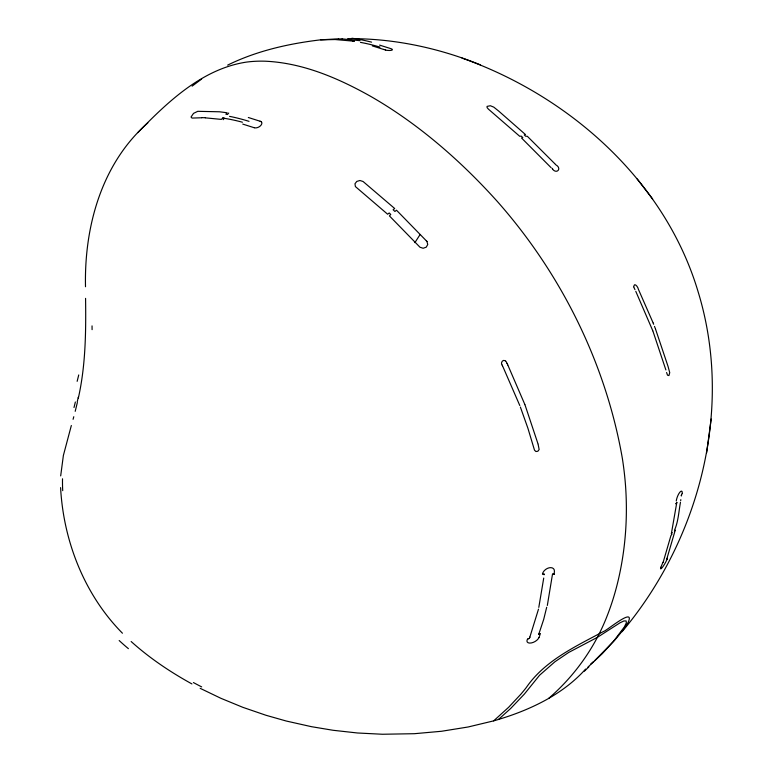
<?xml version="1.0" encoding="UTF-8"?>
<svg xmlns="http://www.w3.org/2000/svg" width="773" height="773" viewBox="0 0 773 773"><rect width="100%" height="100%" fill="white"/><g stroke="black" fill="none" stroke-linecap="round" stroke-linejoin="round"><path stroke-width="1.16" d="M622.004 631.773C699.652 539.593 733.886 408.569 698.174 291.972C665.128 180.766 569.392 96.084 462.032 58.081M60.681 475.897L63.376 455.481L71.338 425.517M544.095 574.523L544.144 574.02L542.897 574.059M544.115 574.262L544.066 574.764M554.115 574.3L554.415 571.353A6.725 4.474 -35.8 0 0 549.11 567.807A6.725 4.474 -35.8 0 0 542.424 574.107M543.728 578.059L538.81 607.375M552.511 574.126L547.332 605.462M681.284 495.928L682.028 493.763M681.4 494.962L681.322 495.648M676.819 502.363L671.331 533.872L672.317 532.655M680.82 499.658L680.675 500.74M706.638 452.852L711.179 419.014M680.462 502.363C678.771 511.446 678.336 521.263 674.723 529.689M78.353 398.027C85.687 365.349 86.016 331.685 85.571 298.368M77.319 402.685L75.203 411.342M674.394 531.119L675.264 530.133L667.35 557.101M73.783 416.724L73.077 419.314M663.07 562.551L670.935 535.592L671.911 534.394M667.118 557.739L666.703 558.898M660.896 567.208L662.722 562.831M538.742 634.333L543.699 619.395L546.695 607.249M667.109 558.927L667.234 558.367M529.437 638.14L529.853 637.068L529.65 637.609M529.891 636.962L538.51 609.124M539.013 637.58L540.375 633.531M676.462 502.981L676.162 503.494M419.884 234.866L414.888 242.645M223.184 119.68L224.392 118.201L222.692 117.931L221.465 119.409L205.309 117.844M228.711 113.042L227.484 114.491L225.871 114.23L227.146 112.781L219.493 111.785L197.772 111.322L193.53 113.37L191.037 117.013L192.013 118.076L201.695 117.767M520.538 694.55L508.586 707.334L493.647 720.871L468.129 726.987L441.538 731.268L414.347 733.703L382.413 734.253L357.522 732.988L333.086 730.282L311.403 726.668L286.213 721.016L266.018 715.286L242.828 707.324L220.875 698.29L200.168 688.328M585.615 669.07L585.461 669.244A204.372 117.998 0 0 1 548.84 698.328A204.372 117.998 0 0 1 498.44 719.431M137.816 132.647C167.567 102.007 202.004 69.077 245.92 62.178A274.318 158.378 60 0 1 265.216 61.202C302.465 62.855 337.646 77.899 369.784 95.862A420.628 242.848 60 0 1 497.329 201.463C561.13 273.584 605.81 363.397 622.352 458.37A296.909 171.422 60 0 1 625.628 487.077C627.86 519.91 625.115 553.11 617.047 585.016A456.205 263.39 60 0 1 607.327 615.443C595.075 647.359 574.639 675.95 548.791 698.29M584.378 671.186L588.862 666.877M147.846 122.897C101.495 163.518 84.16 226.866 85.503 286.744M595.123 660.171L614.777 640.141A525.205 303.171 60 0 0 620.429 633.261C623.173 629.705 625.966 626.159 628.227 622.265C635.329 606.341 606.322 631.077 603.5 631.483C575.576 646.47 544.646 660.673 526.191 687.67A525.205 303.287 60 0 1 520.548 694.56M593.693 661.456L590.804 663.978M587.944 667.118L602.312 653.658L613.501 641.329L624.265 627.087L626.352 622.903L626.12 620.932L623.879 620.98L620.023 622.787L597.365 637.367L568.638 652.48L554.937 661.756L539.583 675.225L524.345 694.106L510.644 708.512L498.469 719.47L493.647 720.871M192.11 86.151L201.647 79.039M227.629 65.116C256.694 50.854 288.542 43.665 320.524 39.848L338.448 38.814M527.882 638.817L527.186 639.793A6.696 3.44 -28.6 0 0 531.331 642.943A6.696 3.44 -28.6 0 0 538.926 637.599M352.768 41.423L354.372 41.23L335.124 39.539L320.592 39.848M360.015 40.689L342.091 38.872M347.724 38.65C393.186 38.215 438.436 47.81 480.487 64.903M553.11 574.204L553.719 574.252M379.591 45.105L391.099 48.718A4.918 1.198 5.8 0 1 391.447 50.284A4.918 1.198 5.8 0 1 385.312 50.052M248.317 117.496L260.057 121.216M242.77 124.105L254.249 127.729M372.335 45.897L383.389 49.366M384.094 49.607L383.466 49.395M191.926 683.931C170.253 671.988 149.556 658.103 131.149 641.522M552.463 169.113C556.869 174.64 562.213 168.282 555.835 164.833M122.443 633.222C84.47 594.795 63.444 541.168 60.594 487.608M554.599 163.509L527.331 136.29L525.63 136.222L524.278 134.956L525.534 134.608L498.633 111.022L493.763 107.128L490.372 105.746L487.058 106.384L487.116 107.65L488.343 109.061A14.513 6.445 23.7 0 0 488.623 109.322L519.736 136.309L521.263 136.125L522.838 137.613L521.543 138.009L551.043 167.615M554.714 163.634L555.381 164.34M426.29 240.77L396.491 210.208L394.926 211.464L393.119 209.763L394.684 208.507L363.291 181.684A14.513 12.02 -11.4 0 0 362.952 181.462L359.938 180.496L356.788 181.423L354.971 183.771L355.406 186.583L387.631 214.218L389.177 212.962L390.752 214.44L389.428 215.909L419.99 247.244L423.14 248.259L426.232 247.176L427.749 244.5L426.967 241.572M637.203 178.969L652.654 199.009M502.131 365.059C500.527 363.735 502.064 359.252 505.069 360.643A2.59 2.454 80.8 0 1 505.523 360.933M502.179 365.156L502.527 365.861M634.942 289.604L634.121 287.865A2.715 1.594 68 0 1 633.908 287.266M638.392 289.324C638.169 287.295 634.507 282.039 633.744 286.358A2.59 1.546 68.1 0 0 633.802 286.87M502.692 366.189L519.794 405.525M507.803 364.991L507.02 363.368M638.614 289.798L653.117 322.882M635.773 291.315L652.799 330.796M507.842 365.069L524.906 404.637M506.991 363.3L506.209 361.764A2.715 2.58 81.4 0 0 505.842 361.213M653.195 323.046L653.678 324.293M654.489 326.37L655.417 328.767M655.523 329.056L668.056 366.441L669.737 372.673L668.925 375.562L667.495 375.185L666.597 372.518M652.905 331.057L665.872 369.919M525.012 404.897L537.969 443.76M520.384 407.081L527.891 428.194L534.501 450.166L535.911 451.529L537.844 451.248L539.148 449.528L538.095 444.214M229.562 116.356A312.736 179.278 59.2 0 1 249.041 121.351M260.095 121.177A6.397 4 -28.8 0 1 261.158 121.748M261.274 121.67A4.918 3.024 -27.1 0 1 260.163 126.086A4.918 3.024 -27.1 0 1 254.259 127.719M222.779 118.076A308.398 180.254 61.1 0 1 242.422 122.221M201.656 117.67A271.313 152.89 57.4 0 1 205.27 117.738M426.367 240.712A14.233 13.093 1.5 0 1 427.044 241.514M529.515 638.324A11.672 6.744 -27.8 0 1 527.901 639.01M538.675 634.169A12.697 6.281 -29.4 0 1 539.631 633.696M553.758 574.184A14.262 9.005 -34.9 0 1 554.154 574.233M552.975 574.262A13.904 9.373 -40.6 0 1 552.482 574.194M201.676 686.897A441.741 313.046 -9.7 0 1 193.424 682.559M128.395 648.653A258.578 183.674 82.7 0 1 119.177 640.537M62.71 490.652A179.346 50.699 68.3 0 1 62.516 478.796M78.73 374.944A292.455 16.668 -79 0 1 77.145 381.331M75.358 401.999A220.518 24.292 -83.2 0 1 74.005 407.506M78.257 397.187A152.184 25.016 -86.9 0 1 77.232 401.844M92.093 329.656A151.054 2.792 89.2 0 1 92.045 325.887M351.918 38.235A312.736 181.81 60.8 0 1 371.591 42.157M385.64 49.945A6.397 1.43 6.8 0 1 384.355 49.578M360.469 42.37A308.398 175.79 58.9 0 1 379.997 47.095M338.477 38.901A271.313 160.127 62.7 0 1 342.12 38.969M552.724 168.997A14.233 7.102 37.3 0 1 552.019 168.263M667.022 558.898A11.672 1.894 -64.2 0 1 666.529 559.285M662.944 562.415A12.697 1.99 -58.4 0 1 663.253 562.213M676.269 500.972A6.725 1.971 -69 0 1 679.738 492.372A6.725 1.971 -69 0 1 682.259 493.406M675.834 503.832A14.262 3.904 -66.6 0 1 676.085 503.407M676.887 502.547A13.904 4.909 -69.1 0 1 676.578 503.068M667.205 558.85A6.696 1.015 -59.8 0 1 662.616 567.073A6.696 1.015 -59.8 0 1 660.847 567.285"/></g></svg>
